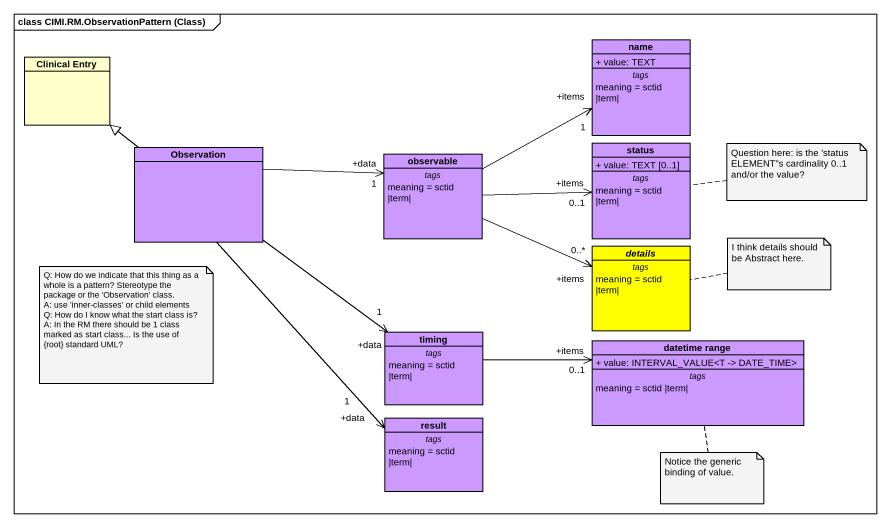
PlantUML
@startuml
mainframe class CIMI.RM.ObservationPattern (Class)
hide circle
hide empty members
skinparam classAttributeIconSize 0
class "Clinical Entry" as Clinical_Entry
class name #CC99FF {
  + value: TEXT
  -- tags --
  meaning = sctid |term|
}
class Observation #CC99FF
class observable #CC99FF {
  -- tags --
  meaning = sctid |term|
}
class status #CC99FF {
  + value: TEXT [0..1]
  -- tags --
  meaning = sctid |term|
}
abstract class details #FFFF00 {
  -- tags --
  meaning = sctid |term|
}
class timing #CC99FF {
  -- tags --
  meaning = sctid |term|
}
class "datetime range" as datetime_range #CC99FF {
  + value: INTERVAL_VALUE<T -> DATE_TIME>
  -- tags --
  meaning = sctid |term|
}
class result #CC99FF {
  -- tags --
  meaning = sctid |term|
}
Observation -up-|> Clinical_Entry
Observation -right-> "+data\n1" observable
Observation --> "+data\n1" timing
Observation --> "+data\n1" result
observable -right-> "+items\n1" name
observable -right-> "+items\n0..1" status
observable -right-> "+items\n0..*" details
timing -right-> "+items\n0..1" datetime_range
note right of status : Question here: is the 'status ELEMENT''s cardinality 0..1 and/or the value?
note right of details : I think details should be Abstract here.
note as N3
  Q: How do we indicate that this thing as a whole is a pattern? Stereotype the package or the 'Observation' class.
  A: use 'inner-classes' or child elements
  Q: How do I know what the start class is?
  A: In the RM there should be 1 class marked as start class... Is the use of {root} standard UML?
end note
note bottom of datetime_range : Notice the generic binding of value.
@enduml
